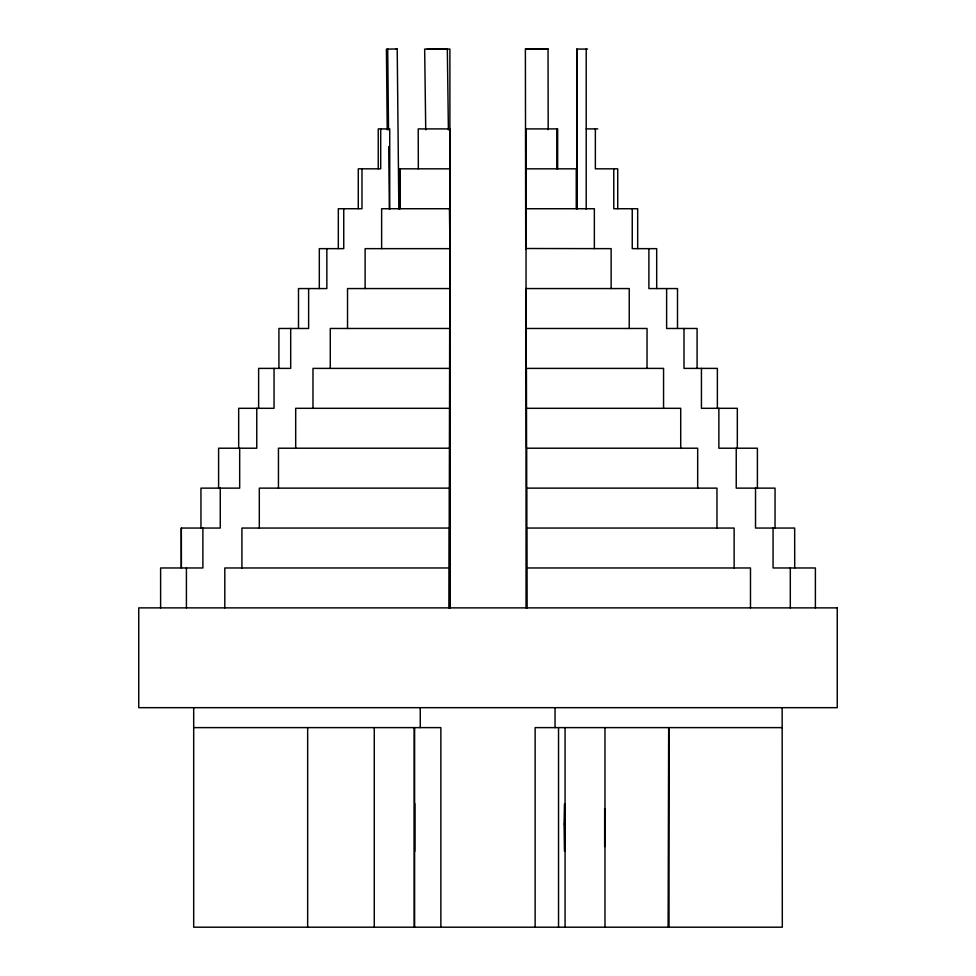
<?xml version="1.0" encoding="UTF-8"?>
<svg xmlns="http://www.w3.org/2000/svg" width="976" height="976" viewBox="0 0 976 976"><rect width="100%" height="100%" fill="white"/><g stroke="black" fill="none" stroke-linecap="round" stroke-linejoin="round"><path stroke-width="1.46" d="M611.135 288.567L611.135 248.648L525.722 248.502L526.04 128.905L557.662 128.905L557.662 168.824M604.656 846.595L604.656 808.592M668.67 727.571L668.121 927.2M434.039 49.105L447.325 48.812L448.399 129.845M548.183 129.674L548.036 48.934L525.381 48.934L525.722 248.502M398.842 208.937L397.22 48.983L387.716 49.081L388.533 129.82M396.183 48.983L397.232 48.983M427.293 49.068L449.899 49.068L449.899 607.877M548.036 48.934L525.686 49.081M587.576 49.068L576.755 49.068L576.755 209.035M387.777 49.081L386.411 49.081L387.228 129.82M586.21 128.905L597.763 128.905M449.973 168.824L399.745 168.824L399.745 208.73M526.04 168.824L576.255 168.824L576.255 208.73M449.973 208.73L381.628 208.73L381.628 248.648M526.04 208.73L594.36 208.73L594.36 248.648M449.973 288.567L347.529 288.567L347.529 328.473M526.04 288.567L629.239 288.567L629.239 328.473M449.863 328.473L330.278 328.473L330.278 368.391M526.137 328.473L647.039 328.473L647.039 368.391M449.741 368.391L312.979 368.391L312.979 408.31M526.418 408.31L680.711 408.31L680.711 448.216M449.497 448.216L278.453 448.216L278.453 488.134M181.341 528.053L181.341 567.971L181.28 528.053L220.259 528.053L220.259 488.134M449.021 567.971L224.809 567.971L224.809 607.877M526.979 567.971L750.483 567.971L750.483 607.877M193.687 727.62L440.871 727.62L440.871 927.2M782.313 727.62L535.129 727.62L535.129 927.2M449.448 208.754L449.973 248.648L365.109 248.648L365.109 288.567M425.731 129.845L424.658 49.105L447.325 48.812M388.704 146.583L389.339 209.035M525.893 164.859L526.04 248.648M815.387 607.877L815.387 567.971L773.065 567.971L773.065 528.053M794.72 567.971L794.659 528.053L755.522 528.053L755.522 488.134M790.304 567.971L790.304 607.877M782.154 707.673L782.313 927.2L193.687 927.2L193.687 707.673M775.042 528.053L775.042 488.134L736.233 488.134L736.233 448.216M757.4 488.134L757.4 448.216L718.861 448.216L718.861 408.31M737.319 448.216L737.319 408.31L701.439 408.31L701.439 368.391M734.135 567.971L734.135 528.053L526.845 528.053L526.845 488.134M717.372 408.31L717.372 368.391L683.993 368.391L683.993 328.473M716.97 528.053L716.97 488.134L526.686 488.134L526.686 448.216M697.681 488.134L697.681 448.216L526.552 448.216L526.418 368.391M697.084 368.391L697.084 328.473L666.62 328.473L666.62 288.567M677.503 328.473L677.503 288.567L648.894 288.567L648.894 248.648M669.024 727.62L669.024 927.2M663.558 408.31L663.558 368.391L526.271 368.391L526.186 288.567M656.689 288.567L656.689 248.648L632.241 248.648L632.241 208.73M637.682 248.648L637.682 208.73L613.782 208.73L613.782 168.824M617.723 208.73L617.723 168.824L595.36 168.824L595.36 128.905M604.986 727.62L604.986 927.2M586.21 49.068L586.21 209.242M576.865 49.068L576.865 209.035M565.08 727.62L565.08 927.2M558.54 727.62L558.54 927.2M556.845 128.905L556.845 168.824M555.051 707.673L555.051 727.62M526.979 528.053L527.113 607.877M526.04 128.905L526.04 607.877M449.973 607.877L449.973 128.905L418.216 128.905L418.326 168.824M449.668 328.473L449.546 408.31L295.691 408.31L295.691 448.216M449.497 408.31L449.363 488.134L259.311 488.134L259.311 528.053M449.228 488.134L449.228 528.053L241.914 528.053L241.914 567.971M449.021 528.053L448.887 607.877M420.253 707.673L420.253 727.62M414.727 803.468L414.727 851.365M414.605 727.62L414.605 927.2M414.19 727.62L414.19 927.2M399.94 168.824L399.94 208.73M389.729 209.242L389.729 128.905L378.237 128.905L378.237 168.824M380.701 128.905L380.701 168.824L358.277 168.824L358.277 208.73M374.272 727.62L374.272 927.2M361.986 168.824L361.986 208.73L338.318 208.73L338.318 248.648M343.747 208.73L343.747 248.648L319.311 248.648L319.311 288.567M326.85 248.648L326.85 288.567L298.497 288.567L298.497 328.473M308.623 288.567L308.623 328.473L278.916 328.473L278.916 368.391M307.66 727.62L307.66 927.2M290.689 328.473L290.689 368.391L258.628 368.391L258.628 408.31M274.049 368.391L274.049 408.31L238.681 408.31L238.681 448.216M256.773 408.31L256.773 448.216L218.6 448.216L218.6 488.134M239.681 448.216L239.681 488.134L200.958 488.134L200.958 528.053M202.886 528.053L202.886 567.971L160.613 567.971L160.613 607.877M186.416 567.971L186.416 607.877M564.238 824L564.592 851.194L564.592 803.712L564.238 824M837.249 607.877L138.751 607.877L138.751 707.673L837.249 707.673L837.249 607.877"/></g></svg>
